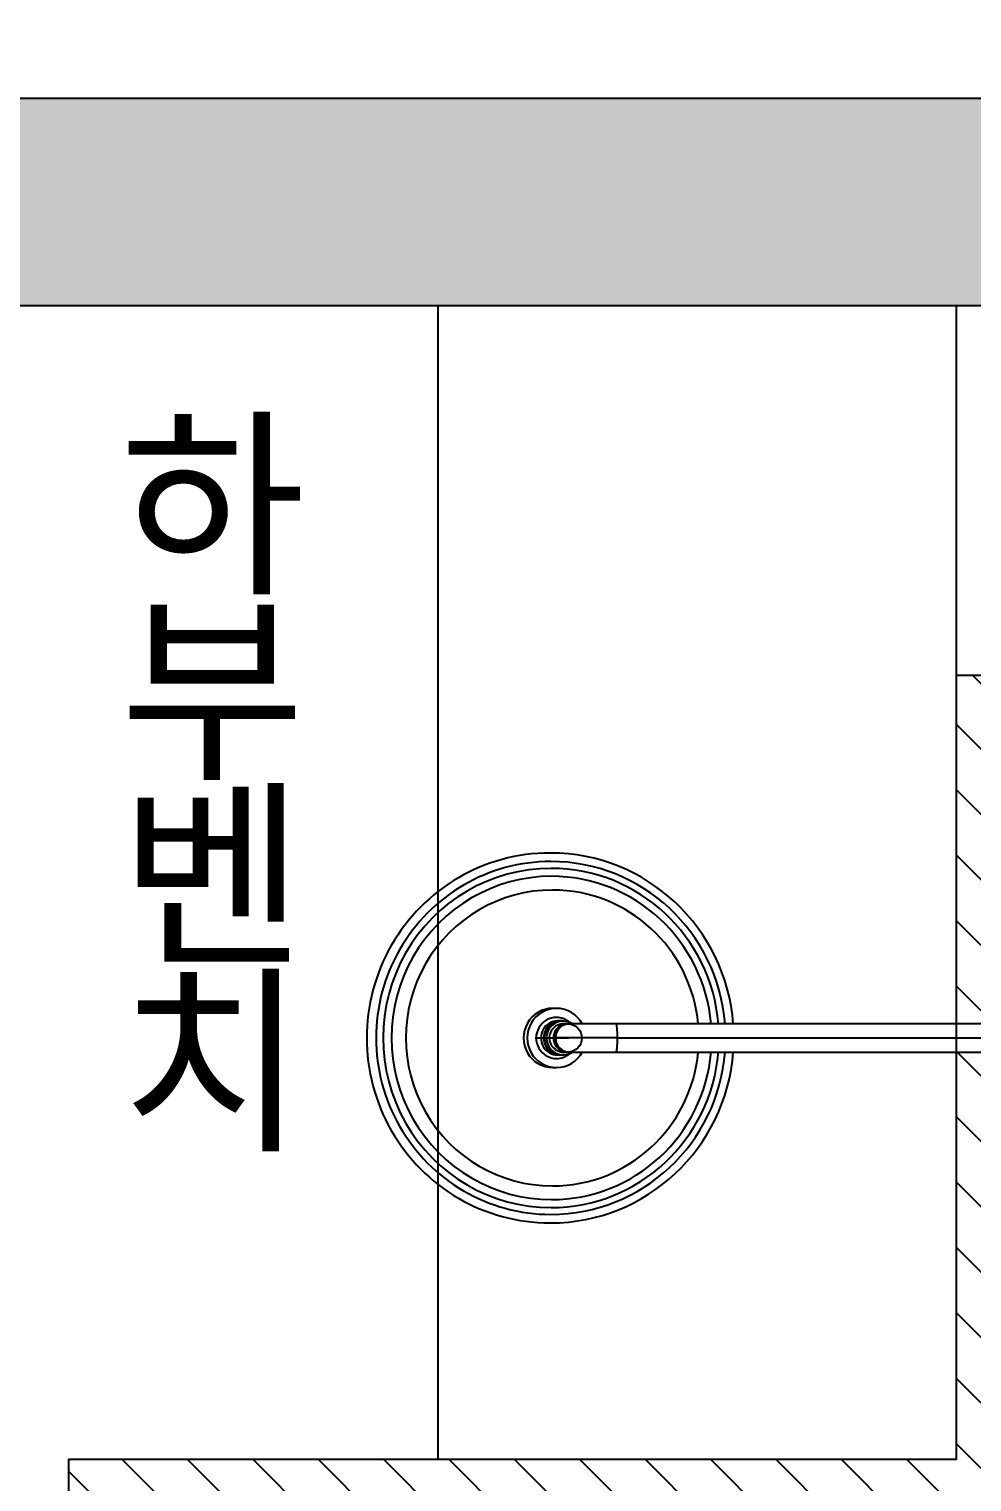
# Model space of a CAD drawing. Header units: millimetres. Extents: x -41292 to 298682, y -22072 to 33155.
# Drawn here: x -26490 to -25852, y 28368 to 29350 of the extents above; entities that cross this region are included whole.
import ezdxf

# ---------------------------------------------------------------- set-up
doc = ezdxf.new("R2010")
doc.units = ezdxf.units.MM
for name, color, linetype in [('0-ELC TEXT', 7, 'Continuous'), ('02-WAL', 2, 'Continuous'), ('06-FUR', 6, 'Continuous'), ('F-BATH', 9, 'Continuous'), ('인테리어_벽체_신설', 3, 'Continuous'), ('인테리어_해치_벽체', 8, 'Continuous')]:
    doc.layers.add(name, color=color, linetype=linetype)
doc.styles.add('코레일둥고', font='@Microsoft JhengHei Light.ttf')

# ---------------------------------------------------------------- blocks, each defined once
blk = doc.blocks.new('shdushs')
at = {"layer": '인테리어_해치_벽체'}
h = blk.add_hatch(color=256, dxfattribs=at)
h.dxf.hatch_style = 1
h.paths.add_polyline_path([(278642.73, 3821.07), (279542.73, 3821.07), (279542.73, 3081.07), (278642.73, 3081.07)], flags=16)
h.paths.add_polyline_path([(277152.73, 3961.07), (277872.73, 3961.07), (277872.73, 151.07), (277922.73, 151.07), (277922.73, 11.07), (277732.73, 11.07), (277732.73, 3821.07), (277732.73, 3821.07), (277732.73, 3821.07), (277152.73, 3821.07)])
h.paths.add_polyline_path([(273717.73, 4561.07), (275322.73, 4561.07), (275322.73, 3821.07), (275272.73, 3821.07), (275272.73, 2461.07), (275322.73, 2461.07), (275322.73, 2321.07), (274602.73, 2321.07), (274602.73, -758.93), (274652.73, -758.93), (274652.73, -898.93), (274462.73, -898.93), (274462.73, 2321.07), (274362.73, 2321.07), (274362.73, 2461.07), (275132.73, 2461.07), (275132.73, 4321.07), (273717.73, 4321.07)])
h.paths.add_polyline_path([(271533.15, 3011.07), (271533.15, 2871.07), (272442.73, 2871.07), (272442.73, 2321.07), (272632.73, 2321.07), (272632.73, 2461.07), (272582.73, 2461.07), (272582.73, 3011.07)])
h.paths.add_polyline_path([(268942.73, 1846.07), (268942.73, 1716.07), (269342.73, 1716.07), (269342.73, -898.93), (271112.73, -906.75), (271112.73, -766.75), (269482.73, -758.93), (269482.73, 2871.07), (270375.78, 2871.07), (270375.78, 3011.07), (269482.73, 3011.07), (269482.73, 4321.07), (270617.73, 4321.07), (270617.73, 4561.07), (269342.73, 4561.07), (269342.73, 1846.07)])
h.paths.add_polyline_path([(276332.73, -2313.93), (277872.73, -2313.93), (277872.73, -2463.93), (276332.73, -2463.93)])
h.paths.add_polyline_path([(275552.73, -898.93), (275552.73, -758.93), (277872.73, -758.93), (277872.73, -898.93)])
h.paths.add_polyline_path([(270682.73, -2463.93), (270342.73, -2463.93), (270342.73, -2313.93), (270682.73, -2313.93)])
h.paths.add_polyline_path([(269842.73, -6133.93), (270682.73, -6133.93), (270682.73, -6283.93), (269842.73, -6283.93)])
h.paths.add_polyline_path([(275142.73, -6283.93), (275681.29, -6283.93), (275681.29, -6133.93), (275382.73, -6133.93), (275382.73, -2463.93), (275432.73, -2463.93), (275432.73, -2313.93), (275142.73, -2313.93), (275142.73, -6283.93)])
h.paths.add_polyline_path([(278812.73, -7888.93), (278812.73, -8128.93), (279782.73, -8128.93), (279782.73, 3961.07), (278502.73, 3961.07), (278502.73, 2941.07), (279542.73, 2941.07), (279542.73, 151.07), (278722.73, 151.07), (278722.73, 11.07), (279542.73, 11.07), (279542.73, -2313.93), (278872.73, -2313.93), (278872.73, -2463.93), (279542.73, -2463.93), (279542.73, -6133.93), (278812.73, -6133.93), (278812.73, -6283.93), (279542.73, -6283.93), (279542.73, -7888.93)])
h.paths.add_polyline_path([(274612.73, -7888.93), (276112.73, -7888.93), (276112.73, -8128.93), (274612.73, -8128.93)])
h.paths.add_polyline_path([(270167.73, -7288.93), (270682.73, -7288.93), (270682.73, -7888.93), (271212.73, -7888.93), (271212.73, -8128.93), (270167.73, -8128.93)])
h.paths.add_polyline_path([(267542.73, -7288.93), (267282.73, -7288.93), (267282.73, -7528.93), (267782.73, -7528.93), (267782.73, -6283.93), (268382.73, -6283.93), (268382.73, -6133.93), (267782.73, -6133.93), (267782.73, -2463.93), (269442.73, -2463.93), (269442.73, -2313.93), (267442.73, -2313.93), (267442.73, -2463.93), (267542.73, -2463.93), (267542.73, -6133.93), (266942.73, -6133.93), (266942.73, -6283.93), (267542.73, -6283.93)])
h.paths.add_polyline_path([(266372.73, 1716.07), (265697.73, 1716.07), (265697.73, -763.93), (266507.73, -763.93), (266507.73, -893.93), (265697.73, -893.93), (265697.73, -2313.93), (266542.73, -2313.93), (266542.73, -2463.93), (264582.73, -2463.93), (264582.73, -6133.93), (265182.73, -6133.93), (265182.73, -6283.93), (264582.73, -6283.93), (264582.73, -7288.93), (265182.73, -7288.93), (265182.73, -7528.93), (264342.73, -7528.93), (264342.73, -2313.93), (265547.73, -2313.93), (265547.73, 1846.07), (266152.73, 1846.07), (266152.73, 2277.91), (266292.73, 2277.91), (266292.73, 1846.07), (266372.73, 1846.07)])
h.paths.add_polyline_path([(266822.73, 1846.07), (268042.73, 1846.07), (268042.73, 1716.07), (267487.73, 1716.07), (267487.73, -893.93), (267307.73, -893.93), (267307.73, -763.93), (267357.73, -763.93), (267357.73, 1716.07), (266822.73, 1716.07)])
h.paths.add_polyline_path([(266342.73, 3961.07), (266152.73, 3961.07), (266152.73, 3177.91), (266292.73, 3177.91), (266292.73, 3821.07), (266342.73, 3821.07)])
at = {"layer": '02-WAL'}
blk.add_lwpolyline([(278812.73, -7888.93), (278812.73, -8128.93), (279782.73, -8128.93), (279782.73, 3961.07), (278502.73, 3961.07), (278502.73, 2941.07), (279542.73, 2941.07), (279542.73, 151.07), (278722.73, 151.07), (278722.73, 11.07), (279542.73, 11.07), (279542.73, -2313.93), (278872.73, -2313.93), (278872.73, -2463.93), (279542.73, -2463.93), (279542.73, -6133.93), (278812.73, -6133.93), (278812.73, -6283.93), (279542.73, -6283.93), (279542.73, -7888.93), (278812.73, -7888.93)], dxfattribs=at)
blk.add_lwpolyline([(278642.73, 3821.07), (279542.73, 3821.07), (279542.73, 3081.07), (278642.73, 3081.07)], close=True, dxfattribs=at)
blk = doc.blocks.new('59A-확장$0$rain-LM')
at = {"layer": 'F-BATH', "color": 251, "true_color": 0x636466}
for p, q in [((106584.76, 51776.32), (106584.76, 51441.32)), ((106594.26, 51441.98), (106594.26, 51776.98)), ((106603.76, 51441.32), (106603.76, 51776.32)), ((106584.76, 51441.32), (106584.76, 51409.52)), ((106594.26, 51441.98), (106594.26, 51400.11)), ((106603.76, 51409.52), (106603.76, 51441.32)), ((106574.26, 51400.81), (106574.26, 51398.31)), ((106582.76, 51403.46), (106582.76, 51401.75)), ((106582.86, 51405.34), (106582.86, 51403.67)), ((106584.76, 51409.52), (106584.76, 51404.29)), ((106584.76, 51408.54), (106584.76, 51408.12)), ((106594.26, 51398.71), (106594.26, 51400.11)), ((106603.76, 51404.29), (106603.76, 51409.52)), ((106603.76, 51408.12), (106603.76, 51408.54)), ((106605.66, 51403.67), (106605.66, 51405.34)), ((106605.76, 51401.75), (106605.76, 51403.46)), ((106614.26, 51398.31), (106614.26, 51400.81)), ((106469.26, 51396.85), (106469.26, 51396.36)), ((106594.26, 51392.38), (106594.26, 51394.05)), ((106719.26, 51396.36), (106719.26, 51396.85))]:
    blk.add_line(p, q, dxfattribs=at)
for centre, major_axis, ratio, start_param, end_param in [((106594.26, 51396.85), (-125, 0), 0.990268, 4.788474, 6.283185), ((106594.26, 51396.85), (-125, 0), 0.990268, 3.141593, 4.636402), ((106594.26, 51397.02), (-119.27, 0), 0.990268, 4.792205, 6.283185), ((106594.26, 51397.13), (-114.63, 0), 0.990268, 4.795445, 6.283185), ((106594.26, 51397.02), (-119.27, 0), 0.990268, 3.141593, 4.632671), ((106594.26, 51397.13), (-114.63, 0), 0.990268, 3.141593, 4.629431), ((106594.26, 51397.49), (-109.27, 0), 0.990268, 4.79947, 6.283185), ((106594.26, 51397.49), (-109.27, 0), 0.990268, 3.141593, 4.625406), ((106594.26, 51398.03), (-100, 0), 0.990268, 4.807619, 6.283185), ((106594.26, 51398.03), (-100, 0), 0.990268, 3.141593, 4.617258), ((106594.26, 51441.32), (9.5, 0), 0.069756, 1.570796, 3.141593), ((106594.26, 51441.32), (9.5, 0), 0.069756, 6.283185, 7.853982), ((106594.26, 51400.81), (-20, 0), 0.990268, 5.207386, 6.283185), ((106594.26, 51400.81), (-13.89, 0), 0.990268, 5.56219, 6.283185), ((106594.26, 51405.34), (-11.4, 0), 0.990268, 5.697524, 7.853982), ((106594.26, 51405.34), (11.4, 0), 0.990268, 4.712389, 6.868847), ((106594.26, 51400.81), (-20, 0), 0.990268, 3.141593, 4.21749), ((106594.26, 51400.81), (-13.89, 0), 0.990268, 3.141593, 3.862686), ((106594.26, 51400.81), (-20, 0), 0.990268, 0, 3.141593), ((106594.26, 51400.81), (-13.89, 0), 0.990268, 0, 3.141593), ((106594.26, 51403.46), (-11.5, 0), 0.990268, 6.151238, 6.283185), ((106594.26, 51403.46), (-11.5, 0), 0.990268, 0, 3.141593), ((106594.26, 51401.75), (-11.5, 0), 0.990268, 0, 3.141593), ((106594.26, 51403.67), (-11.4, 0), 0.990268, 0, 1.570796), ((106594.26, 51409.52), (9.5, 0), 0.990268, 3.141593, 4.712389), ((106594.26, 51408.54), (-9.5, 0), 0.990268, 0, 3.141593), ((106594.26, 51408.12), (-9.5, 0), 0.990268, 0, 3.141593), ((106594.26, 51405.34), (9.5, 0), 0.990268, 3.141593, 4.712389), ((106594.26, 51409.52), (9.5, 0), 0.990268, 4.712389, 6.283185), ((106594.26, 51405.34), (9.5, 0), 0.990268, 4.712389, 6.283185), ((106594.26, 51403.67), (11.4, 0), 0.990268, 4.712389, 6.283185), ((106594.26, 51403.46), (-11.5, 0), 0.990268, 3.141593, 3.273638), ((106594.26, 51396.36), (-125, 0), 0.990268, 0, 3.141593), ((106594.26, 51397.02), (-119.27, 0), 0.990268, 0, 3.141593), ((106594.26, 51397.13), (-114.63, 0), 0.990268, 0, 3.141593), ((106594.26, 51397.49), (-109.27, 0), 0.990268, 0, 3.141593), ((106594.26, 51398.03), (-100, 0), 0.990268, 0, 3.141593), ((106594.26, 51398.31), (-20, 0), 0.990268, 0, 3.141593)]:
    blk.add_ellipse(centre, major_axis=major_axis, ratio=ratio, start_param=start_param, end_param=end_param, dxfattribs=at)
blk.add_ellipse((106594.26, 51408.54), major_axis=(-9.5, 0), ratio=0.990268, dxfattribs=at)
for points, knots in [([(106594.26, 51414.11), (106594.26, 51407.55), (106594.26, 51402.55)], [0, 0, 0.56762, 1, 1]), ([(106594.26, 51386.36), (106594.26, 51391.36), (106594.26, 51409.11)], [0, 0, 0.219764, 1, 1])]:
    blk.add_open_spline(points, degree=1, knots=knots, dxfattribs=at)
blk = doc.blocks.new('sheisdxse')
at = {"layer": '06-FUR', "rotation": 269.9999999999999}
blk.add_blockref('59A-확장$0$rain-LM', (295224.7, 79040.31), dxfattribs=at)
blk = doc.blocks.new('shesevd')
at = {"layer": '인테리어_해치_벽체'}
h = blk.add_hatch(dxfattribs=at)
h.set_pattern_fill('ANSI31', color=256, scale=250, angle=450)
h.set_pattern_definition([(135, (87552.9, -30000), (-22.097087, -22.097087), [])])
h.paths.add_polyline_path([(336995.63, -32463.93), (337895.63, -32463.93), (337895.63, -32313.93), (336995.63, -32313.93)])
h.paths.add_polyline_path([(335040.63, -30893.93), (335895.63, -30893.93), (335895.63, -30758.93), (335040.63, -30758.93)])
h.paths.add_polyline_path([(340135.63, -26988.93), (340135.63, -27538.93), (340185.63, -27538.93), (340185.63, -27678.93), (339995.63, -27678.93), (339995.63, -27128.93), (339975.63, -27128.93), (339975.63, -27828.93), (340205.63, -27828.93), (340205.63, -26988.93)])
h.paths.add_polyline_path([(337928.68, -26988.93), (339086.05, -26988.93), (339086.05, -27128.93), (337928.68, -27128.93)])
h.paths.add_polyline_path([(341215.63, -30798.93), (342015.63, -30798.93), (342015.63, -30898.93), (341215.63, -30898.93)])
h.paths.add_polyline_path([(344775.63, -30898.93), (344775.63, -32313.93), (344675.63, -32313.93), (344675.63, -30898.93)])
h.paths.add_polyline_path([(346895.63, -27838.93), (346295.63, -27838.93), (346295.63, -27908.93), (347095.63, -27908.93), (347095.63, -27308.93), (346895.63, -27308.93)])
h.paths.add_polyline_path([(343284.19, -37888.93), (343284.19, -36283.93), (343184.19, -36283.93), (343184.19, -37888.93)])
h.paths.add_polyline_path([(338140.63, -36283.93), (338140.63, -37288.93), (338240.63, -37288.93), (338240.63, -36283.93)])
at = {"layer": '인테리어_벽체_신설'}
blk.add_lwpolyline([(346895.63, -27838.93), (346295.63, -27838.93), (346295.63, -27908.93), (347095.63, -27908.93), (347095.63, -27308.93), (346895.63, -27308.93), (346895.63, -27838.93)], dxfattribs=at)

msp = doc.modelspace()

# ---------------------------------------------------------------- linework, layer by layer
at = {"layer": '인테리어_벽체_신설'}
msp.add_lwpolyline([(-25863.14, 29163.42), (-25863.14, 28383.42), (-26213.14, 28383.42), (-26213.14, 29163.42), (-25863.14, 29163.42)], dxfattribs=at)

# ---------------------------------------------------------------- block references
msp.add_blockref('shdushs', (-305205.87, 26222.34))

# ---------------------------------------------------------------- texts
at = {"layer": '0-ELC TEXT', "style": '코레일둥고'}
msp.add_text('하부벤치', height=100, rotation=270, dxfattribs=at).set_placement((-26412.13, 29098.92))

# ---------------------------------------------------------------- next in the draw order: block references
msp.add_blockref('sheisdxse', (-372758.77, 56222.34))

# ---------------------------------------------------------------- next in the draw order: block references
msp.add_blockref('shesevd', (-372758.77, 56222.34))

doc.saveas('drawing.dxf')
